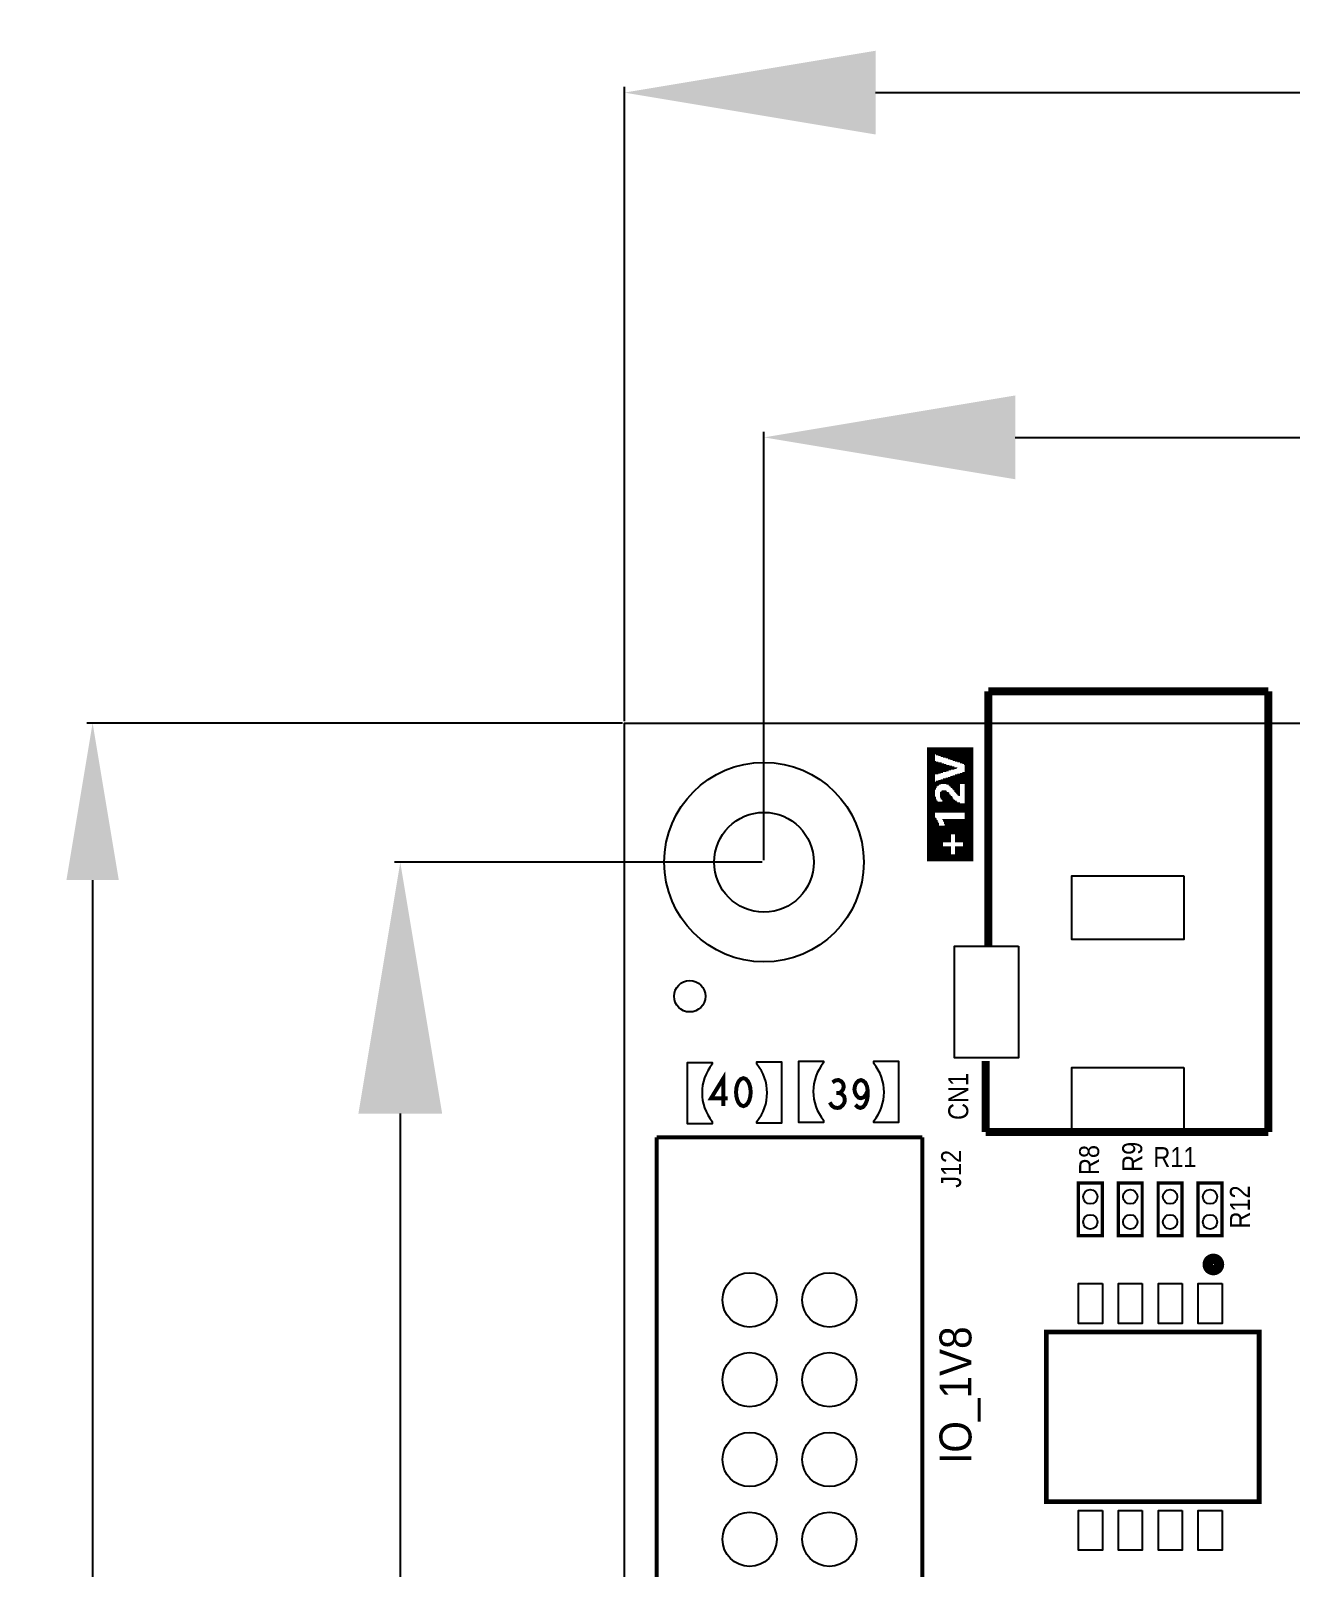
# Model space of a CAD drawing. Extents: x -19 to 132, y -1 to 107.
# Drawn here: x -18.9 to 21.23, y 58.1 to 107.04 of the extents above; entities that cross this region are included whole.
import ezdxf

# ---------------------------------------------------------------- set-up
doc = ezdxf.new("R2010")
doc.units = 0
doc.header["$MEASUREMENT"] = 0
doc.layers.get('0').update_dxf_attribs({"linetype": 'CONTINUOUS'})
doc.layers.get('Defpoints').update_dxf_attribs({"linetype": 'CONTINUOUS'})
for name, color, linetype in [('BG_OUTLINE', 130, 'CONTINUOUS'), ('BG_SILKSCREEN_TOP', 130, 'CONTINUOUS'), ('PG_SILKSCREEN_TOP', 4, 'CONTINUOUS'), ('PIN_TOP', 134, 'CONTINUOUS'), ('RD_SILKSCREEN_TOP', 130, 'CONTINUOUS')]:
    doc.layers.add(name, color=color, linetype=linetype)
doc.dimstyles.get("Standard").update_dxf_attribs({"dimtxt": 0.18, "dimasz": 0.18, "dimexe": 0.18, "dimexo": 0.0625, "dimgap": 0.09, "dimtad": 0, "dimtih": 1, "dimtoh": 1, "dimdec": 4, "dimzin": 0, "dimdsep": 46, "dimtxsty": 'STANDARD', "dimcen": 0.09, "dimadec": 0, "dimazin": 0, "dimtfac": 1, "dimtdec": 4, "dimtofl": 0, "dimtmove": 0, "dimatfit": 3, "dimfxl": 1, "dimtolj": 1, "dimtzin": 0, "dimarcsym": 0})

# ---------------------------------------------------------------- blocks, each defined once
blk = doc.blocks.new('*D8')
at = {"color": 0, "linetype": 'Continuous', "lineweight": -2, "transparency": 16777216}
for p, q in [((4.445, 80.631), (4.445, 94.272)), ((95.555, 80.631), (95.555, 94.272))]:
    blk.add_line(p, q, dxfattribs=at)
at = {"color": 0, "linetype": 'Continuous', "lineweight": -3, "transparency": 16777216}
for p, q in [((12.445, 94.092), (42.41, 94.092)), ((87.555, 94.092), (57.59, 94.092))]:
    blk.add_line(p, q, dxfattribs=at)
at = {"color": 0, "linetype": 'Continuous', "transparency": 16777216}
for points in [[(12.445, 95.426), (12.445, 92.759), (4.445, 94.092)], [(87.555, 95.426), (87.555, 92.759), (95.555, 94.092)]]:
    blk.add_solid(points, dxfattribs=at)
at = {"layer": 'Defpoints', "color": 0, "linetype": 'Continuous', "transparency": 16777216}
for p in [(95.555, 94.092), (4.445, 80.569), (95.555, 80.569)]:
    blk.add_point(p, dxfattribs=at)
at = {"color": 0, "linetype": 'Continuous', "transparency": 16777216, "insert": (50, 94.092), "char_height": 3, "attachment_point": 5}
blk.add_mtext('\\A1;91.11mm', dxfattribs=at)
blk = doc.blocks.new('*D9')
at = {"color": 0, "linetype": 'Continuous', "lineweight": -2, "transparency": 16777216}
for p, q in [((4.383, 80.569), (-7.313, 80.569)), ((-7.133, 72.569), (-7.133, 51.824)), ((-7.133, 12.445), (-7.133, 34.644)), ((4.383, 4.445), (-7.313, 4.445))]:
    blk.add_line(p, q, dxfattribs=at)
at = {"color": 0, "linetype": 'Continuous', "transparency": 16777216}
for points in [[(-8.466, 72.569), (-5.8, 72.569), (-7.133, 80.569)], [(-8.466, 12.445), (-5.8, 12.445), (-7.133, 4.445)]]:
    blk.add_solid(points, dxfattribs=at)
at = {"layer": 'Defpoints', "color": 0, "linetype": 'Continuous', "transparency": 16777216}
for p in [(-7.133, 80.569), (4.445, 80.569), (4.445, 4.445)]:
    blk.add_point(p, dxfattribs=at)
at = {"color": 0, "linetype": 'Continuous', "transparency": 16777216, "insert": (-7.133, 43.234), "char_height": 3, "attachment_point": 5, "rotation": 90}
blk.add_mtext('\\A1;76.12mm', dxfattribs=at)
blk = doc.blocks.new('*D10')
at = {"color": 0, "linetype": 'Continuous', "lineweight": -2, "transparency": 16777216}
for p, q in [((-0.062, 85), (-17.107, 85)), ((-16.927, 80), (-16.927, 51.671)), ((-16.927, 5), (-16.927, 34.491)), ((-0.062, 0), (-17.107, 0))]:
    blk.add_line(p, q, dxfattribs=at)
at = {"color": 0, "linetype": 'Continuous', "transparency": 16777216}
for points in [[(-17.761, 80), (-16.094, 80), (-16.927, 85)], [(-17.761, 5), (-16.094, 5), (-16.927, 0)]]:
    blk.add_solid(points, dxfattribs=at)
at = {"layer": 'Defpoints', "color": 0, "linetype": 'Continuous', "transparency": 16777216}
for p in [(0, 85), (0, 0), (-16.927, 0)]:
    blk.add_point(p, dxfattribs=at)
at = {"color": 0, "linetype": 'Continuous', "transparency": 16777216, "insert": (-16.927, 43.081), "char_height": 3, "attachment_point": 5, "rotation": 90}
blk.add_mtext('\\A1;85.00mm', dxfattribs=at)
blk = doc.blocks.new('*D11')
at = {"color": 0, "linetype": 'Continuous', "lineweight": -2, "transparency": 16777216}
for p, q in [((0, 85.063), (0, 105.246)), ((100, 85.063), (100, 105.246)), ((8, 105.066), (40.91, 105.066)), ((92, 105.066), (59.09, 105.066))]:
    blk.add_line(p, q, dxfattribs=at)
at = {"color": 0, "linetype": 'Continuous', "transparency": 16777216}
for points in [[(8, 106.4), (8, 103.733), (0, 105.066)], [(92, 106.4), (92, 103.733), (100, 105.066)]]:
    blk.add_solid(points, dxfattribs=at)
at = {"layer": 'Defpoints', "color": 0, "linetype": 'Continuous', "transparency": 16777216}
for p in [(100, 105.066), (0, 85), (100, 85)]:
    blk.add_point(p, dxfattribs=at)
at = {"color": 0, "linetype": 'Continuous', "transparency": 16777216, "insert": (50, 105.066), "char_height": 3, "attachment_point": 5}
blk.add_mtext('\\A1;100.00mm', dxfattribs=at)

msp = doc.modelspace()

# ---------------------------------------------------------------- linework, layer by layer
at = {"linetype": 'Continuous'}
msp.add_circle((4.445, 80.5688), 1.5875, dxfattribs=at)
at = {"layer": 'BG_OUTLINE'}
msp.add_lwpolyline([(0, 0), (0, 85.000008), (99.9998, 85.000008), (99.9998, 0)], close=True, dxfattribs=at)
at = {"layer": 'BG_SILKSCREEN_TOP'}
for points, const_width in [([(9.652, 80.5942), (9.652, 84.2264)], 0.0254), ([(9.6774, 80.5942), (9.6774, 84.2264)], 0.0254), ([(9.7028, 80.5942), (9.7028, 84.2264)], 0.0254), ([(9.7282, 80.5942), (9.7282, 84.2264)], 0.0254), ([(9.7536, 80.5942), (9.7536, 84.2264)], 0.0254), ([(9.779, 80.5942), (9.779, 84.2264)], 0.0254), ([(9.8044, 80.5942), (9.8044, 84.2264)], 0.0254), ([(9.8298, 80.5942), (9.8298, 84.2264)], 0.0254), ([(9.8552, 80.5942), (9.8552, 84.2264)], 0.0254), ([(9.8806, 80.5942), (9.8806, 84.2264)], 0.0254), ([(9.906, 83.9978), (9.906, 84.2264)], 0.0254), ([(9.9314, 83.9724), (9.9314, 84.2264)], 0.0254), ([(9.9568, 83.9724), (9.9568, 84.2264)], 0.0254), ([(9.9822, 83.9724), (9.9822, 84.2264)], 0.0254), ([(10.0076, 83.947), (10.0076, 84.2264)], 0.0254), ([(10.033, 83.947), (10.033, 84.2264)], 0.0254), ([(10.0584, 83.947), (10.0584, 84.2264)], 0.0254), ([(10.0838, 83.9216), (10.0838, 84.2264)], 0.0254), ([(10.1092, 83.9216), (10.1092, 84.2264)], 0.0254), ([(10.1346, 83.9216), (10.1346, 84.2264)], 0.0254), ([(10.16, 83.8962), (10.16, 84.2264)], 0.0254), ([(10.1854, 83.8962), (10.1854, 84.2264)], 0.0254), ([(10.2108, 83.8962), (10.2108, 84.2264)], 0.0254), ([(10.2362, 83.8708), (10.2362, 84.2264)], 0.0254), ([(10.2616, 83.8708), (10.2616, 84.2264)], 0.0254), ([(10.287, 83.8708), (10.287, 84.2264)], 0.0254), ([(10.3124, 83.8454), (10.3124, 84.2264)], 0.0254), ([(10.3378, 83.8454), (10.3378, 84.2264)], 0.0254), ([(10.3632, 83.8454), (10.3632, 84.2264)], 0.0254), ([(10.3886, 83.82), (10.3886, 84.2264)], 0.0254), ([(10.414, 83.82), (10.414, 84.2264)], 0.0254), ([(10.4394, 83.82), (10.4394, 84.2264)], 0.0254), ([(10.4648, 83.7946), (10.4648, 84.2264)], 0.0254), ([(10.4902, 83.7946), (10.4902, 84.2264)], 0.0254), ([(10.5156, 83.7946), (10.5156, 84.2264)], 0.0254), ([(10.541, 83.7692), (10.541, 84.2264)], 0.0254), ([(10.5664, 83.7692), (10.5664, 84.2264)], 0.0254), ([(10.5918, 83.7692), (10.5918, 84.2264)], 0.0254), ([(10.6172, 83.7438), (10.6172, 84.2264)], 0.0254), ([(10.6426, 83.7438), (10.6426, 84.2264)], 0.0254), ([(10.668, 83.7438), (10.668, 84.2264)], 0.0254), ([(10.6934, 83.7184), (10.6934, 84.2264)], 0.0254), ([(10.7188, 83.7184), (10.7188, 84.2264)], 0.0254), ([(10.7442, 83.7184), (10.7442, 84.2264)], 0.0254), ([(10.7696, 83.693), (10.7696, 84.2264)], 0.0254), ([(10.795, 83.693), (10.795, 84.2264)], 0.0254), ([(10.8204, 83.6676), (10.8204, 84.2264)], 0.0254), ([(10.8458, 80.5942), (10.8458, 84.2264)], 0.0254), ([(10.8712, 80.5942), (10.8712, 84.2264)], 0.0254), ([(10.8966, 80.5942), (10.8966, 84.2264)], 0.0254), ([(10.922, 80.5942), (10.922, 84.2264)], 0.0254), ([(10.9474, 80.5942), (10.9474, 84.2264)], 0.0254), ([(10.9728, 80.5942), (10.9728, 84.2264)], 0.0254), ([(10.9982, 80.5942), (10.9982, 84.2264)], 0.0254), ([(11.0236, 80.5942), (11.0236, 84.2264)], 0.0254), ([(11.049, 80.5942), (11.049, 84.2264)], 0.0254), ([(11.0744, 80.5942), (11.0744, 84.2264)], 0.0254), ([(11.0998, 80.5942), (11.0998, 84.2264)], 0.0254), ([(9.906, 83.3628), (9.906, 83.7946)], 0.0254), ([(9.9314, 83.3628), (9.9314, 83.7692)], 0.0254), ([(9.9568, 83.3628), (9.9568, 83.7692)], 0.0254), ([(9.9822, 83.3628), (9.9822, 83.7692)], 0.0254), ([(10.0076, 83.3882), (10.0076, 83.7438)], 0.0254), ([(10.033, 83.3882), (10.033, 83.7438)], 0.0254), ([(10.0584, 83.3882), (10.0584, 83.7438)], 0.0254), ([(10.0838, 83.4136), (10.0838, 83.7438)], 0.0254), ([(10.1092, 83.4136), (10.1092, 83.7184)], 0.0254), ([(10.1346, 83.4136), (10.1346, 83.7184)], 0.0254), ([(10.16, 83.439), (10.16, 83.7184)], 0.0254), ([(10.1854, 83.439), (10.1854, 83.693)], 0.0254), ([(10.2108, 83.439), (10.2108, 83.693)], 0.0254), ([(10.2362, 83.439), (10.2362, 83.693)], 0.0254), ([(10.0076, 83.0072), (10.0076, 83.185)], 0.0254), ([(10.033, 83.0326), (10.033, 83.185)], 0.0254), ([(10.0584, 83.0326), (10.0584, 83.185)], 0.0254), ([(10.0838, 83.058), (10.0838, 83.2104)], 0.0254), ([(10.1092, 83.058), (10.1092, 83.2104)], 0.0254), ([(10.1346, 83.058), (10.1346, 83.2104)], 0.0254), ([(10.16, 83.058), (10.16, 83.2358)], 0.0254), ([(10.1854, 83.058), (10.1854, 83.2358)], 0.0254), ([(10.2108, 83.058), (10.2108, 83.2358)], 0.0254), ([(10.2362, 83.058), (10.2362, 83.2612)], 0.0254), ([(10.2616, 83.4644), (10.2616, 83.6676)], 0.0254), ([(10.2616, 83.0326), (10.2616, 83.2612)], 0.0254), ([(10.287, 83.4644), (10.287, 83.6676)], 0.0254), ([(10.287, 83.0326), (10.287, 83.2612)], 0.0254), ([(10.3124, 83.4644), (10.3124, 83.6676)], 0.0254), ([(10.3124, 83.0326), (10.3124, 83.2866)], 0.0254), ([(10.3378, 83.4898), (10.3378, 83.6676)], 0.0254), ([(10.3378, 83.0072), (10.3378, 83.2866)], 0.0254), ([(10.3632, 83.4898), (10.3632, 83.6422)], 0.0254), ([(10.3632, 82.9818), (10.3632, 83.2866)], 0.0254), ([(10.3886, 83.4898), (10.3886, 83.6422)], 0.0254), ([(10.3886, 82.9564), (10.3886, 83.312)], 0.0254), ([(10.414, 83.5152), (10.414, 83.6422)], 0.0254), ([(10.414, 82.931), (10.414, 83.312)], 0.0254), ([(10.4394, 83.5152), (10.4394, 83.6168)], 0.0254), ([(10.4394, 82.9056), (10.4394, 83.312)], 0.0254), ([(10.4648, 83.5152), (10.4648, 83.6168)], 0.0254), ([(10.4648, 82.8802), (10.4648, 83.3374)], 0.0254), ([(10.4902, 83.5152), (10.4902, 83.6168)], 0.0254), ([(10.4902, 82.8548), (10.4902, 83.3374)], 0.0254), ([(10.5156, 83.5406), (10.5156, 83.5914)], 0.0254), ([(10.5156, 82.804), (10.5156, 83.3374)], 0.0254), ([(10.541, 83.5406), (10.541, 83.5914)], 0.0254), ([(10.541, 82.7786), (10.541, 83.3628)], 0.0254), ([(10.5664, 83.5406), (10.5664, 83.5914)], 0.0254), ([(10.5664, 82.7532), (10.5664, 83.3628)], 0.0254), ([(10.5918, 83.566), (10.5918, 83.5914)], 0.0254), ([(10.5918, 82.7278), (10.5918, 83.3628)], 0.0254), ([(10.6172, 82.7024), (10.6172, 83.3882)], 0.0254), ([(10.6426, 82.677), (10.6426, 83.3882)], 0.0254), ([(10.668, 82.677), (10.668, 83.3882)], 0.0254), ([(10.6934, 83.058), (10.6934, 83.4136)], 0.0254), ([(10.7188, 83.058), (10.7188, 83.4136)], 0.0254), ([(10.7442, 83.058), (10.7442, 83.4136)], 0.0254), ([(10.7696, 83.058), (10.7696, 83.439)], 0.0254), ([(10.795, 83.058), (10.795, 83.439)], 0.0254), ([(10.8204, 83.058), (10.8204, 83.439)], 0.0254), ([(9.906, 82.8802), (9.906, 83.1342)], 0.0254), ([(9.9314, 82.931), (9.9314, 83.1596)], 0.0254), ([(9.9568, 82.9818), (9.9568, 83.1596)], 0.0254), ([(9.9822, 83.0072), (9.9822, 83.1596)], 0.0254), ([(10.0584, 82.6262), (10.0584, 82.804)], 0.0254), ([(10.0838, 82.5754), (10.0838, 82.8294)], 0.0254), ([(10.1092, 82.55), (10.1092, 82.8548)], 0.0254), ([(10.1346, 82.1436), (10.1346, 82.8548)], 0.0254), ([(10.16, 82.1436), (10.16, 82.8548)], 0.0254), ([(10.1854, 82.1436), (10.1854, 82.8548)], 0.0254), ([(10.2108, 82.1436), (10.2108, 82.8548)], 0.0254), ([(10.2362, 82.1436), (10.2362, 82.8548)], 0.0254), ([(10.2616, 82.1436), (10.2616, 82.8294)], 0.0254), ([(10.287, 82.1436), (10.287, 82.804)], 0.0254), ([(10.3124, 82.1436), (10.3124, 82.804)], 0.0254), ([(10.3378, 82.1436), (10.3378, 82.7786)], 0.0254), ([(10.3632, 82.1436), (10.3632, 82.7278)], 0.0254), ([(10.3886, 82.1436), (10.3886, 82.7024)], 0.0254), ([(9.906, 82.1436), (9.906, 82.6516)], 0.0254), ([(9.9314, 82.1436), (9.9314, 82.5754)], 0.0254), ([(9.9568, 82.1436), (9.9568, 82.5246)], 0.0254), ([(9.9822, 82.1436), (9.9822, 82.4992)], 0.0254), ([(10.0076, 82.1436), (10.0076, 82.4992)], 0.0254), ([(10.033, 82.1436), (10.033, 82.4992)], 0.0254), ([(10.0584, 82.1436), (10.0584, 82.4992)], 0.0254), ([(10.0838, 82.1436), (10.0838, 82.4992)], 0.0254), ([(10.1092, 82.1436), (10.1092, 82.4992)], 0.0254), ([(10.414, 82.1436), (10.414, 82.677)], 0.0254), ([(10.4394, 82.1436), (10.4394, 82.6516)], 0.0254), ([(10.4648, 82.1436), (10.4648, 82.6008)], 0.0254), ([(10.4902, 82.1436), (10.4902, 82.5754)], 0.0254), ([(10.5156, 82.1436), (10.5156, 82.55)], 0.0254), ([(10.541, 82.1436), (10.541, 82.5246)], 0.0254), ([(10.5664, 82.1436), (10.5664, 82.5246)], 0.0254), ([(10.5918, 82.1436), (10.5918, 82.4992)], 0.0254), ([(10.6172, 82.1436), (10.6172, 82.4738)], 0.0254), ([(10.6426, 82.1436), (10.6426, 82.4738)], 0.0254), ([(10.668, 82.1436), (10.668, 82.4738)], 0.0254), ([(10.6934, 82.1436), (10.6934, 82.4484)], 0.0254), ([(10.7188, 82.1436), (10.7188, 82.4484)], 0.0254), ([(10.7442, 82.1436), (10.7442, 82.4484)], 0.0254), ([(10.7696, 82.1436), (10.7696, 82.4484)], 0.0254), ([(10.795, 82.1436), (10.795, 82.4484)], 0.0254), ([(10.8204, 82.1436), (10.8204, 82.4484)], 0.0254), ([(9.906, 80.5942), (9.906, 81.9912)], 0.0254), ([(9.9314, 80.5942), (9.9314, 81.9658)], 0.0254), ([(9.9568, 80.5942), (9.9568, 81.915)], 0.0254), ([(9.9822, 80.5942), (9.9822, 81.8642)], 0.0254), ([(10.0076, 80.5942), (10.0076, 81.8134)], 0.0254), ([(10.033, 80.5942), (10.033, 81.7372)], 0.0254), ([(10.0584, 80.5942), (10.0584, 81.7372)], 0.0254), ([(10.0838, 80.5942), (10.0838, 81.7372)], 0.0254), ([(10.1092, 80.5942), (10.1092, 81.7372)], 0.0254), ([(10.1346, 81.915), (10.1346, 81.9404)], 0.0254), ([(10.1346, 80.5942), (10.1346, 81.7372)], 0.0254), ([(10.16, 81.8642), (10.16, 81.9404)], 0.0254), ([(10.16, 81.2038), (10.16, 81.7372)], 0.0254), ([(10.1854, 81.788), (10.1854, 81.9404)], 0.0254), ([(10.1854, 81.2038), (10.1854, 81.7372)], 0.0254), ([(10.2108, 81.2038), (10.2108, 81.9404)], 0.0254), ([(10.2362, 81.2038), (10.2362, 81.9404)], 0.0254), ([(10.2616, 81.2038), (10.2616, 81.9404)], 0.0254), ([(10.287, 81.2038), (10.287, 81.9404)], 0.0254), ([(10.3124, 81.2038), (10.3124, 81.9404)], 0.0254), ([(10.3378, 81.2038), (10.3378, 81.9404)], 0.0254), ([(10.3632, 81.2038), (10.3632, 81.9404)], 0.0254), ([(10.3886, 81.2038), (10.3886, 81.9404)], 0.0254), ([(10.414, 81.4578), (10.414, 81.9404)], 0.0254), ([(10.4394, 81.4578), (10.4394, 81.9404)], 0.0254), ([(10.4648, 81.4578), (10.4648, 81.9404)], 0.0254), ([(10.4902, 81.4578), (10.4902, 81.9404)], 0.0254), ([(10.5156, 81.4578), (10.5156, 81.9404)], 0.0254), ([(10.541, 81.2038), (10.541, 81.9404)], 0.0254), ([(10.5664, 81.2038), (10.5664, 81.9404)], 0.0254), ([(10.5918, 81.2038), (10.5918, 81.9404)], 0.0254), ([(10.6172, 81.2038), (10.6172, 81.9404)], 0.0254), ([(10.6426, 81.2038), (10.6426, 81.9404)], 0.0254), ([(10.668, 81.2038), (10.668, 81.9404)], 0.0254), ([(10.6934, 81.2038), (10.6934, 81.9404)], 0.0254), ([(10.7188, 81.2038), (10.7188, 81.9404)], 0.0254), ([(10.7442, 81.2038), (10.7442, 81.9404)], 0.0254), ([(10.7696, 81.2038), (10.7696, 81.9404)], 0.0254), ([(10.795, 80.5942), (10.795, 81.9404)], 0.0254), ([(10.8204, 80.5942), (10.8204, 81.9404)], 0.0254), ([(10.16, 80.5942), (10.16, 81.0768)], 0.0254), ([(10.1854, 80.5942), (10.1854, 81.0768)], 0.0254), ([(10.2108, 80.5942), (10.2108, 81.0768)], 0.0254), ([(10.2362, 80.5942), (10.2362, 81.0768)], 0.0254), ([(10.2616, 80.5942), (10.2616, 81.0768)], 0.0254), ([(10.287, 80.5942), (10.287, 81.0768)], 0.0254), ([(10.3124, 80.5942), (10.3124, 81.0768)], 0.0254), ([(10.3378, 80.5942), (10.3378, 81.0768)], 0.0254), ([(10.3632, 80.5942), (10.3632, 81.0768)], 0.0254), ([(10.3886, 80.5942), (10.3886, 81.0768)], 0.0254), ([(10.414, 80.5942), (10.414, 80.8228)], 0.0254), ([(10.4394, 80.5942), (10.4394, 80.8228)], 0.0254), ([(10.4648, 80.5942), (10.4648, 80.8228)], 0.0254), ([(10.4902, 80.5942), (10.4902, 80.8228)], 0.0254), ([(10.5156, 80.5942), (10.5156, 80.8228)], 0.0254), ([(10.541, 80.5942), (10.541, 81.0768)], 0.0254), ([(10.5664, 80.5942), (10.5664, 81.0768)], 0.0254), ([(10.5918, 80.5942), (10.5918, 81.0768)], 0.0254), ([(10.6172, 80.5942), (10.6172, 81.0768)], 0.0254), ([(10.6426, 80.5942), (10.6426, 81.0768)], 0.0254), ([(10.668, 80.5942), (10.668, 81.0768)], 0.0254), ([(10.6934, 80.5942), (10.6934, 81.0768)], 0.0254), ([(10.7188, 80.5942), (10.7188, 81.0768)], 0.0254), ([(10.7442, 80.5942), (10.7442, 81.0768)], 0.0254), ([(10.7696, 80.5942), (10.7696, 81.0768)], 0.0254), ([(3.153664, 72.80529), (3.153664, 73.69429), (2.761996, 73.057258), (3.291332, 73.057258)], 0.127), ([(6.847332, 73.221088), (6.910832, 73.265538), (6.963664, 73.339452), (6.984746, 73.428352), (6.963664, 73.517252), (6.910832, 73.59142), (6.815582, 73.63587), (6.720332, 73.621138), (6.625082, 73.561702)], 0.127), ([(7.355332, 72.850502), (7.429246, 72.776588), (7.514082, 72.74687), (7.598664, 72.776588), (7.672832, 72.865488), (7.725664, 72.998838), (7.746746, 73.132188), (7.746746, 73.295002), (7.725664, 73.428352), (7.672832, 73.54697), (7.609332, 73.606152), (7.535164, 73.63587), (7.450582, 73.606152), (7.387082, 73.54697), (7.344664, 73.45807), (7.323582, 73.339452), (7.344664, 73.23582), (7.397496, 73.132188), (7.460996, 73.072752), (7.535164, 73.05802), (7.619746, 73.087738), (7.683246, 73.161652), (7.746746, 73.295002)], 0.127), ([(6.540246, 72.92467), (6.603746, 72.821038), (6.688582, 72.761602), (6.783832, 72.74687), (6.868414, 72.761602), (6.952996, 72.83577), (7.006082, 72.92467), (7.016496, 73.01357), (6.995414, 73.117202), (6.921246, 73.19137), (6.847332, 73.221088), (6.752082, 73.221088)], 0.127)]:
    msp.add_lwpolyline(points, dxfattribs=dict(at, const_width=const_width))
for points in [[(2.798064, 72.315578), (2.798064, 72.238108), (2.010664, 72.238108), (2.010664, 74.193908), (2.798064, 74.193908), (2.798064, 74.141838, 0.356579)], [(4.220464, 74.141838), (4.220464, 74.219308), (5.007864, 74.219308), (5.007864, 72.263508), (4.220464, 72.263508), (4.220464, 72.315578, 0.356579)], [(6.341364, 72.358758), (6.341364, 72.281288), (5.553964, 72.281288), (5.553964, 74.237088), (6.341364, 74.237088), (6.341364, 74.185018, 0.356579)], [(7.941564, 74.159618), (7.941564, 74.237088), (8.728964, 74.237088), (8.728964, 72.281288), (7.941564, 72.281288), (7.941564, 72.333358, 0.356579)]]:
    msp.add_lwpolyline(points, format="xyb", close=True, dxfattribs=at)
at = {"layer": 'BG_SILKSCREEN_TOP', "const_width": 0.127}
msp.add_lwpolyline([(3.788664, 73.69429), (3.704082, 73.664572), (3.640582, 73.590658), (3.598164, 73.501758), (3.566414, 73.38314), (3.555746, 73.24979), (3.566414, 73.11644), (3.598164, 72.997822), (3.640582, 72.908922), (3.704082, 72.835008), (3.788664, 72.80529), (3.873246, 72.835008), (3.936746, 72.908922), (3.979164, 72.997822), (4.010914, 73.11644), (4.021582, 73.24979), (4.010914, 73.38314), (3.979164, 73.501758), (3.936746, 73.590658), (3.873246, 73.664572)], close=True, dxfattribs=at)
at = {"layer": 'PG_SILKSCREEN_TOP'}
for points, const_width in [([(11.5824, 86.0044), (11.5824, 77.9018)], 0.254), ([(20.4978, 86.0044), (11.5824, 86.0044)], 0.254), ([(20.4978, 71.9836), (20.4978, 86.0044)], 0.254), ([(11.5062, 74.2442), (11.5062, 71.9836)], 0.254), ([(11.5062, 71.9836), (20.4978, 71.9836)], 0.254), ([(1.027709, 71.806791), (9.487891, 71.806791)], 0.127), ([(1.027709, 13.207009), (1.027709, 71.806791)], 0.127), ([(9.487891, 71.806791), (9.487891, 44.806895)], 0.127)]:
    msp.add_lwpolyline(points, dxfattribs=dict(at, const_width=const_width))
at = {"layer": 'PG_SILKSCREEN_TOP', "const_width": 0.1016}
for points in [[(14.4526, 68.6816), (14.4526, 70.358), (15.2146, 70.358), (15.2146, 68.6816)], [(15.7226, 68.6816), (15.7226, 70.358), (16.4846, 70.358), (16.4846, 68.6816)], [(16.9926, 68.6816), (16.9926, 70.358), (17.7546, 70.358), (17.7546, 68.6816)], [(18.2626, 68.6816), (18.2626, 70.358), (19.0246, 70.358), (19.0246, 68.6816)]]:
    msp.add_lwpolyline(points, close=True, dxfattribs=at)
at = {"layer": 'PG_SILKSCREEN_TOP', "const_width": 0.3302}
msp.add_lwpolyline([(18.929807, 67.764609, 1), (18.5706, 67.764609, 1)], format="xyb", close=True, dxfattribs=at)
at = {"layer": 'PG_SILKSCREEN_TOP'}
msp.add_lwpolyline([(13.431698, 65.613204, 0.1524, 0.1524, 0), (13.431698, 60.213215, 0.150012, 0.150012, 0), (14.673504, 60.213215, 0.1524, 0.1524, 0), (18.813704, 60.213215, 0.150012, 0.150012, 0), (20.20791, 60.213215, 0.1524, 0.1524, 0), (20.20791, 65.613204, 0.150012, 0.150012, 0), (18.813704, 65.613204, 0.1524, 0.1524, 0), (14.673504, 65.613204, 0.150012, 0.150012, 0)], format="xyseb", close=True, dxfattribs=at)
at = {"layer": 'PIN_TOP'}
for points in [[(17.8054, 80.137), (17.8054, 78.105), (14.2494, 78.105), (14.2494, 80.137)], [(12.543282, 77.9018), (12.543282, 74.3458), (10.511282, 74.3458), (10.511282, 77.9018)], [(17.8054, 74.036936), (17.8054, 72.004936), (14.2494, 72.004936), (14.2494, 74.036936)], [(15.218601, 67.15821), (15.218601, 65.88821), (14.458607, 65.88821), (14.458607, 67.15821)], [(16.488601, 67.15821), (16.488601, 65.88821), (15.728607, 65.88821), (15.728607, 67.15821)], [(17.758601, 67.15821), (17.758601, 65.88821), (16.998607, 65.88821), (16.998607, 67.15821)], [(19.028601, 67.15821), (19.028601, 65.88821), (18.268607, 65.88821), (18.268607, 67.15821)], [(15.218601, 59.938209), (15.218601, 58.668209), (14.458607, 58.668209), (14.458607, 59.938209)], [(16.488601, 59.938209), (16.488601, 58.668209), (15.728607, 58.668209), (15.728607, 59.938209)], [(17.758601, 59.938209), (17.758601, 58.668209), (16.998607, 58.668209), (16.998607, 59.938209)], [(19.028601, 59.938209), (19.028601, 58.668209), (18.268607, 58.668209), (18.268607, 59.938209)]]:
    msp.add_lwpolyline(points, close=True, dxfattribs=at)
for centre, radius in [((4.445, 80.5688), 3.175), ((2.0828, 76.3016), 0.499999), ((14.8336, 69.920612), 0.2286), ((16.1036, 69.920612), 0.2286), ((17.3736, 69.920612), 0.2286), ((18.6436, 69.920612), 0.2286), ((14.8336, 69.118988), 0.2286), ((16.1036, 69.118988), 0.2286), ((17.3736, 69.118988), 0.2286), ((18.6436, 69.118988), 0.2286), ((3.9878, 66.6369), 0.8636), ((6.5278, 66.6369), 0.8636), ((3.9878, 64.0969), 0.8636), ((6.5278, 64.0969), 0.8636), ((3.9878, 61.5569), 0.8636), ((6.5278, 61.5569), 0.8636), ((3.9878, 59.0169), 0.8636), ((6.5278, 59.0169), 0.8636)]:
    msp.add_circle(centre, radius, dxfattribs=at)

# ---------------------------------------------------------------- texts
at = {"layer": 'BG_SILKSCREEN_TOP', "width": 0.95}
msp.add_text('IO_1V8', height=1.016, rotation=90, dxfattribs=at).set_placement((11.049, 61.4172))
at = {"layer": 'RD_SILKSCREEN_TOP', "width": 0.88}
for s, p in [('CN1', (10.9474, 72.3646)), ('R8', (15.113, 70.612)), ('R9', (16.4846, 70.7136)), ('J12', (10.7188, 70.2056)), ('R12', (19.9136, 68.9102))]:
    msp.add_text(s, height=0.635, rotation=90, dxfattribs=at).set_placement(p)
msp.add_text('R11', height=0.635, dxfattribs=at).set_placement((16.8402, 70.866))

# ---------------------------------------------------------------- dimensions: what is measured, and where the dimension line sits
at = {"linetype": 'Continuous'}
for base, p1, p2, override, picture, middle in [((99.9998, 105.066494), (0, 85.000008), (99.9998, 85.000008), {"dimtxt": 3, "dimasz": 8, "dimdec": 2, "dimpost": 'mm'}, '*D11', (49.9999, 105.066494)), ((95.5548, 94.092346), (4.445, 80.5688), (95.5548, 80.5688), {"dimtxt": 3, "dimasz": 8, "dimdec": 2, "dimrnd": 0, "dimpost": 'mm', "dimlwd": -3}, '*D8', (49.9999, 94.092346))]:
    dim = msp.add_linear_dim(base=base, p1=p1, p2=p2, dimstyle='Standard', override=override, dxfattribs=at)
    dim.commit()
    dim.dimension.update_dxf_attribs({"geometry": picture, "text_midpoint": middle})
for base, p1, p2, override, picture, middle in [((-16.92737, 0), (0, 85.000008), (0, 0), {"dimtxt": 3, "dimasz": 5, "dimdec": 2, "dimpost": 'mm'}, '*D10', (-16.92737, 43.081455)), ((-7.132962, 80.5688), (4.445, 4.445), (4.445, 80.5688), {"dimtxt": 3, "dimasz": 8, "dimdec": 2, "dimpost": 'mm'}, '*D9', (-7.132962, 43.234398))]:
    dim = msp.add_linear_dim(base=base, p1=p1, p2=p2, angle=90, dimstyle='Standard', override=override, dxfattribs=at)
    dim.commit()
    dim.dimension.update_dxf_attribs({"geometry": picture, "text_midpoint": middle, "dimtype": 160, "text_rotation": 90})

doc.saveas('drawing.dxf')
